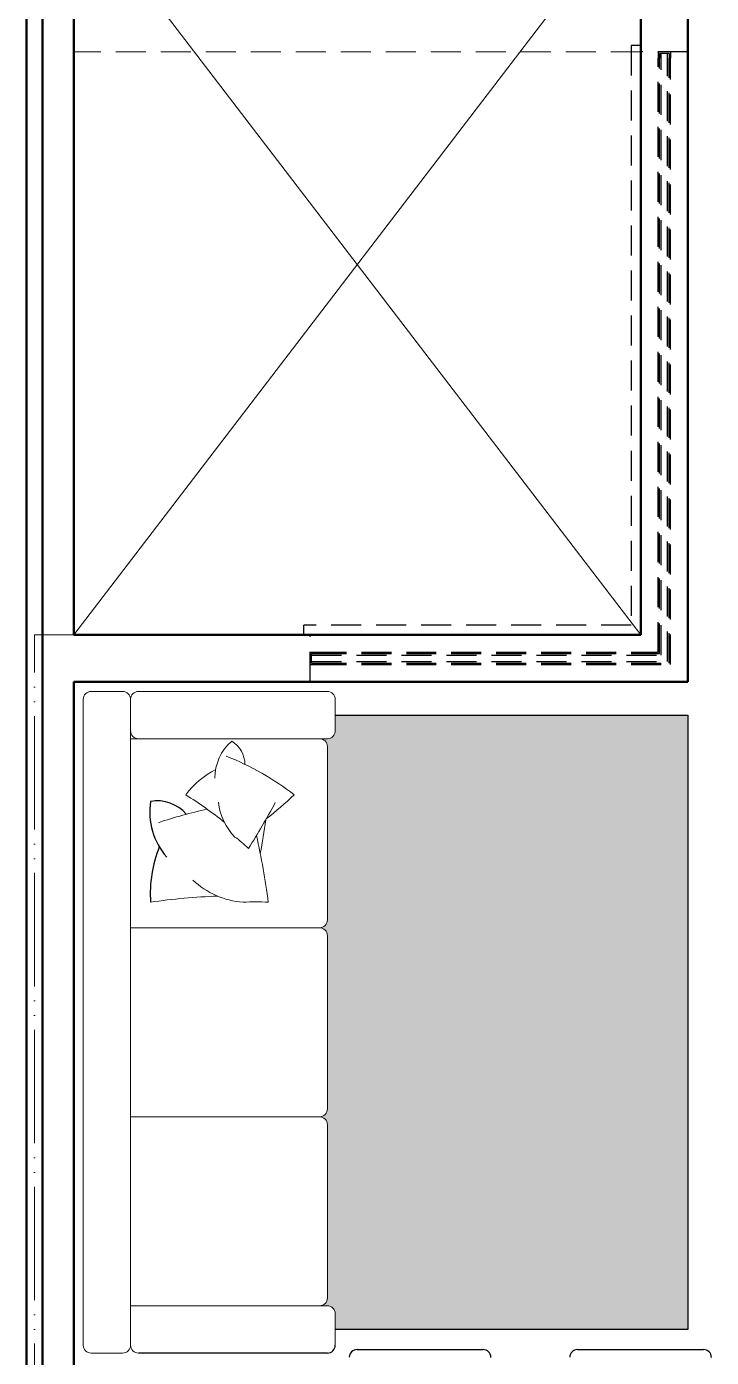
# Model space of a CAD drawing. Header units: millimetres. Extents: x 81693 to 98868, y 6565 to 11437.
# Drawn here: x 95142.7 to 95287.7, y 10148.5 to 10430.1 of the extents above; entities that cross this region are included whole.
import ezdxf

# ---------------------------------------------------------------- set-up
doc = ezdxf.new("R2010")
doc.units = ezdxf.units.MM
doc.linetypes.add('ACAD_ISO05W100', pattern=[33, 24, -3, 0, -3, 0, -3])
doc.linetypes.add('HIDDEN', pattern=[9.524999999999995, 6.349999999999998, -3.174999999999998])
for name, color, linetype in [('01', 1, 'Continuous'), ('Piso', 55, 'Continuous'), ('PN010', 1, 'Continuous'), ('Projeção Janela - Viga', 1, 'HIDDEN')]:
    doc.layers.add(name, color=color, linetype=linetype)
for name, color, linetype, lineweight in [('Hachura', 1, 'Continuous', 9), ('Nível Fachada', 7, 'Continuous', 70), ('Parede Baixa', 5, 'Continuous', 50), ('Pisos', 55, 'Continuous', 5), ('Projeção Balanço', 2, 'ACAD_ISO05W100', 20), ('Projeção Cobertura', 2, 'HIDDEN', 20)]:
    doc.layers.add(name, color=color, linetype=linetype, lineweight=lineweight)

msp = doc.modelspace()

# ---------------------------------------------------------------- hatches: boundary and pattern name
at = {"layer": 'Nível Fachada', "transparency": 33554687}
h = msp.add_hatch(dxfattribs=at)
h.set_pattern_fill('DSTAR', color=55, scale=6.666666666666666, angle=180, pattern_type=2)
h.set_pattern_definition([(180, (112222.4470960653, 7362.712289184863), (-6.666666666666669, -6.666666666666664), [1.266666666666667, -5.4]), (36.25379999999999, (112219.9137627319, 7362.712289184863), (-73.33336573165035, -53.33328578482308), [1.240073333333333, -122.7670933333333]), (251.5650999999999, (112221.9804293986, 7364.178955851523), (6.666656021484724, 13.33333623061974), [1.264913333333331, -19.81693999999996]), (108.4348999999999, (112221.1804293986, 7361.778955851529), (-6.666656021484714, 13.33333623061974), [1.264913333333331, -19.81693999999997]), (325.4915, (112220.3804293986, 7364.178955851523), (-86.66668699459665, 59.99996572609719), [1.294433333333333, -128.14882]), (109.6537999999999, (112220.7137627319, 7363.245622518189), (-26.66663498247827, 73.33334757070816), [0.9910733333333327, -98.11605333333327]), (180, (112220.9137627319, 7362.712289184863), (-6.666666666666669, -6.666666666666664), [1, -5.666666666666666]), (254.0546, (112221.4470960653, 7362.712289184863), (-6.666665928642546, -26.66666751101434), [0.97068, -47.56338666666666]), (33.69009999999997, (112221.1804293986, 7363.645622518197), (-13.33333038514107, -6.666675563381273), [0.9614799999999988, -23.07552666666663]), (326.3098999999999, (112221.6470960653, 7363.245622518189), (13.33333038514106, -6.666675563381284), [0.9614799999999978, -23.0755266666666]), (213.6900999999999, (112217.3804293986, 7359.91228918486), (13.33333038514107, 6.666675563381274), [0.9614799999999999, -23.07552666666666]), (146.3099, (112217.8470960653, 7360.312289184854), (-13.33333038514107, 6.666675563381283), [0.9614799999999996, -23.07552666666666]), (285.9453999999999, (112217.5804293986, 7359.37895585152), (-6.666665928642521, 26.66666751101434), [0.9706799999999998, -47.56338666666664]), (360, (112218.1137627319, 7359.37895585152), (6.66666666666667, 6.666666666666663), [1, -5.666666666666666]), (70.34619999999997, (112218.313762732, 7359.91228918486), (-26.66663498247828, -73.33334757070816), [0.991073333333333, -98.11605333333331]), (214.5085, (112218.6470960653, 7360.845622518194), (-86.66668699459667, -59.99996572609714), [1.294433333333331, -128.1488199999997]), (71.56509999999993, (112217.8470960653, 7358.445622518186), (-6.666656021484728, -13.33333623061974), [1.264913333333332, -19.81693999999998]), (288.4348999999999, (112217.0470960653, 7360.845622518194), (6.666656021484713, -13.33333623061975), [1.264913333333332, -19.81693999999998]), (143.7461999999999, (112219.1137627319, 7359.37895585152), (-73.3333657316503, 53.33328578482315), [1.240073333333332, -122.7670933333333]), (360, (112216.5804293986, 7359.37895585152), (6.66666666666667, 6.666666666666663), [1.266666666666667, -5.4])])
edge = h.paths.add_edge_path()
edge.add_arc((95204.74580385016, 10201.0542480173), 1.666666666666667, -89.99924286485941, 6.252776074688882e-11, ccw=False)
edge.add_line((95204.74582587434, 10199.38758135077), (95204.74580385018, 10199.38758135061))
edge.add_arc((95204.74580385016, 10197.72091468395), 1.666666666666667, 0, 90, ccw=False)
edge.add_line((95206.41247051685, 10197.72091468395), (95206.41247051685, 10161.05424801746))
edge.add_arc((95204.74580385016, 10161.05424801747), 1.666666666666667, -90, 0, ccw=False)
edge.add_line((95204.74580385016, 10159.3875813508), (95206.41247051688, 10159.38758135076))
edge.add_arc((95206.41247051685, 10157.7209146841), 1.666666666666667, 0, 89.999999998666, ccw=False)
edge.add_line((95208.07913718354, 10157.7209146841), (95208.07913718354, 10154.38758135077))
edge.add_line((95208.07913718354, 10154.38758135075), (95282.74580385021, 10154.38758135075))
edge.add_line((95282.7458038502, 10154.38758135075), (95282.7458038502, 10284.38758135079))
edge.add_line((95282.7458038502, 10284.3875813508), (95208.07913718351, 10284.3875813508))
edge.add_line((95208.07913718351, 10284.3875813508), (95208.07913718351, 10281.05424801747))
edge.add_arc((95206.41247051685, 10281.05424801746), 1.666666666666667, -90, 0, ccw=False)
edge.add_line((95206.41247051685, 10279.3875813508), (95204.74580385018, 10279.3875813508))
edge.add_arc((95204.74580385016, 10277.72091468413), 1.66666666666606, -2.091837814077735e-11, 90, ccw=False)
edge.add_line((95206.41247051685, 10277.72091468413), (95206.41247051685, 10241.05424801738))
edge.add_arc((95204.74580385016, 10241.05424801738), 1.666666666666667, -89.99924286485941, 6.252776074688882e-11, ccw=False)
edge.add_line((95204.74582587434, 10239.38758135086), (95204.74580385018, 10239.3875813507))
edge.add_arc((95204.74580385016, 10237.72091468404), 1.666666666666667, 0, 90, ccw=False)
edge.add_line((95206.41247051685, 10237.72091468404), (95206.41247051685, 10201.0542480173))

# ---------------------------------------------------------------- linework, layer by layer
at = {"layer": '01', "color": 1}
for centre, radius, start, end in [((95183.216196292, 10263.8657440516), 14.40669975249193, 171.031241848477, 221.4131259510342), ((95170.40862341925, 10258.15211151615), 8.085775072621406, 40.55199162643247, 100.1360427178058), ((95195.84147011426, 10246.53715520087), 26.91336058649836, 158.2852585810679, 183.7469732983913)]:
    msp.add_arc(centre, radius, start, end, dxfattribs=at)
at = {"layer": 'Hachura'}
for p, q in [((95156.41247051685, 10289.3875813508), (95163.07913718351, 10289.3875813508)), ((95166.41247051685, 10289.3875813508), (95206.41247051685, 10289.3875813508)), ((95154.7458038502, 10151.05424801743), (95154.74580385016, 10287.72091468413)), ((95164.7458038502, 10151.05424801743), (95164.74580385016, 10287.72091468413)), ((95208.07913718351, 10287.72091468413), (95208.07913718351, 10281.05424801746)), ((95164.74580385016, 10279.38758135077), (95206.41247051685, 10279.38758135077)), ((95206.41247051685, 10241.05424801751), (95206.41247051685, 10277.72091468413)), ((95164.74580385016, 10239.38758135086), (95204.74580385016, 10239.38758135086)), ((95164.74580385016, 10239.38758135074), (95204.74580385016, 10239.38758135074)), ((95164.74580385016, 10239.38758135086), (95204.74580385016, 10239.38758135086)), ((95206.41247051685, 10201.05424801743), (95206.41247051685, 10237.72091468404)), ((95164.74580385016, 10199.38758135077), (95204.74580385016, 10199.38758135077)), ((95164.74580385016, 10199.38758135065), (95204.74580385016, 10199.38758135065)), ((95206.41247051685, 10161.05424801747), (95206.41247051685, 10197.72091468408)), ((95164.74580385016, 10159.38758135075), (95206.41247051685, 10159.38758135075)), ((95208.07913718354, 10157.7209146841), (95208.07913718354, 10151.05424801743)), ((95163.07913718354, 10149.38758135075), (95156.41247051685, 10149.38758135075))]:
    msp.add_line(p, q, dxfattribs=at)
for centre, radius, start, end in [((95156.41247051685, 10287.72091468413), 1.666666666666667, 90, 180), ((95163.07913718351, 10287.72091468413), 1.666666666666667, 0, 90), ((95166.41247051685, 10287.72091468413), 1.666666666666704, 90, 180), ((95206.41247051685, 10287.72091468413), 1.666666666666667, 0, 90), ((95166.41247051682, 10281.05424801747), 1.666666666666667, 180, 270), ((95206.41247051685, 10281.05424801746), 1.666666666666667, 270, 0), ((95192.70567328266, 10271.16997211242), 10.08468982674435, 130.4406460260521, 180.8225301292751), ((95183.29531908261, 10273.96607626887), 5.660042550834982, 359.9613958045758, 59.54544689586679), ((95204.74580385016, 10277.72091468413), 1.666666666666667, 0, 90), ((95163.73330835834, 10221.49974436033), 58.21054661480725, 52.20029431920885, 68.5497344361226), ((95191.52443547697, 10256.20846592949), 18.83935241054886, 117.6946627588632, 143.1563774766713), ((95133.18692583959, 10198.09481931745), 81.78812134857466, 51.05171290964211, 58.06627196269374), ((95098.64640198617, 10378.72016762455), 150.0813917106993, 309.1915897120123, 312.1750439322082), ((95197.95467256127, 10183.05239978435), 83.15792373543894, 101.7734126561826, 109.140330258885), ((95195.52239332061, 10267.23722312164), 12.24422096182498, 186.1611865339471, 224.9664138760776), ((95081.84506139679, 10325.88155823744), 128.4259750816927, 327.1166758851332, 332.135837189187), ((94981.21042200485, 10293.11094171411), 214.4019881581418, 349.7821855353304, 351.7119503470965), ((95174.69788070298, 10241.52165890246), 20.95318512002973, 44.29829094292869, 54.5205174126178), ((95012.09734923275, 10220.17341500063), 183.4656786881325, 7.707271707575003, 12.18934391046664), ((95189.92733492963, 10262.21753580469), 17.49174423117854, 226.7517823557709, 265.5570096991568), ((95186.57203047148, 10129.2692870379), 116.8401733551066, 91.64230873175961, 98.65686778529577), ((95191.2389665928, 10214.96425422467), 29.93312160004247, 84.88888676516919, 95.1111132348308), ((95204.74580385016, 10241.05424801751), 1.666666666666667, 270, 0), ((95204.74580385016, 10241.05424801738), 1.666666666666667, 270, 0), ((95204.74580385016, 10237.72091468417), 1.666666666666667, 0, 90), ((95204.74580385016, 10237.72091468404), 1.666666666666667, 0, 90), ((95204.74580385016, 10237.72091468417), 1.666666666666667, 0, 90), ((95204.74580385016, 10237.72091468404), 1.666666666666667, 0, 90), ((95204.74580385016, 10201.05424801743), 1.666666666666667, 270, 0), ((95204.74580385016, 10201.0542480173), 1.666666666666667, 270, 0), ((95204.74580385016, 10197.72091468408), 1.666666666666667, 0, 90), ((95204.74580385016, 10197.72091468395), 1.666666666666667, 0, 90), ((95204.74580385016, 10161.05424801747), 1.666666666666667, 270, 0), ((95206.41247051685, 10157.7209146841), 1.666666666666667, 0, 90), ((95156.41247051685, 10151.05424801743), 1.666666666666667, 180, 270), ((95163.07913718354, 10151.05424801743), 1.666666666666667, 270, 0), ((95166.41247051685, 10151.05424801743), 1.666666666666667, 180, 270)]:
    msp.add_arc(centre, radius, start, end, dxfattribs=at)
at = {"layer": 'Parede Baixa'}
for p, q in [((95142.7458038502, 9438.054248017455), (95142.7458038502, 10841.3875813508)), ((95146.07913718351, 9438.054248017455), (95146.07913718354, 10841.3875813508)), ((95152.7458038502, 10301.3875813508), (95152.7458038502, 10458.05424801746)), ((95272.7458038502, 10301.3875813508), (95272.7458038502, 10458.05424801746)), ((95282.7458038502, 10291.3875813508), (95282.7458038502, 10458.05424801746)), ((95272.7458038502, 10301.3875813508), (95152.7458038502, 10301.3875813508)), ((95152.7458038502, 9861.387581350798), (95152.7458038502, 10291.3875813508)), ((95282.7458038502, 10291.3875813508), (95152.7458038502, 10291.3875813508))]:
    msp.add_line(p, q, dxfattribs=at)
at = {"layer": 'Piso'}
msp.add_lwpolyline([(95208.07913718351, 10284.3875813508), (95282.7458038502, 10284.3875813508), (95282.7458038502, 10154.38758135075), (95208.07913718354, 10154.38758135075)], dxfattribs=at)
at = {"layer": 'Pisos'}
for p, q in [((95152.7458038502, 10458.05424801746), (95272.7458038502, 10301.3875813508)), ((95152.7458038502, 10301.3875813508), (95272.7458038502, 10458.05424801746))]:
    msp.add_line(p, q, dxfattribs=at)
at = {"layer": 'PN010'}
for p, q in [((95206.41247051685, 10149.38758135075), (95166.41247051685, 10149.38758135075)), ((95212.70379275036, 10150.13006782508), (95239.37301682141, 10150.13006782508)), ((95259.37045941704, 10150.13006782508), (95286.0396834881, 10150.13006782508))]:
    msp.add_line(p, q, dxfattribs=at)
for centre, start, end in [((95206.41247051685, 10151.05424801743), 270, 0), ((95212.70634902005, 10148.46340115841), 90.34725032562353, 176.8858961751075), ((95239.37301568671, 10148.46340115841), 0.8138537379453602, 90.000039008451), ((95259.37301568671, 10148.46340115841), 90.34725032562353, 176.8858961751075), ((95286.03968235337, 10148.46340115841), 0.8138537379453602, 90.000039008451)]:
    msp.add_arc(centre, 1.666666666666667, start, end, dxfattribs=at)
at = {"layer": 'Projeção Balanço', "color": 1}
for p, q in [((95144.41247051688, 9961.387581350798), (95144.41247051685, 10301.3875813508)), ((95152.7458038502, 10301.3875813508), (95144.41247051688, 10301.3875813508))]:
    msp.add_line(p, q, dxfattribs=at)
at = {"layer": 'Projeção Cobertura'}
msp.add_line((95272.7458038502, 10424.72091468413), (95152.7458038502, 10424.72091468413), dxfattribs=at)
at = {"layer": 'Projeção Janela - Viga'}
for p, q in [((95272.7458038502, 10426.05424801746), (95270.7458038502, 10426.05424801746)), ((95270.7458038502, 10426.05424801746), (95270.74580385016, 10303.38758135081)), ((95282.7458038502, 10424.72091468413), (95272.7458038502, 10424.72091468413)), ((95276.41247051685, 10424.72091468413), (95276.41247051685, 10423.3875813508)), ((95278.7458038502, 10424.3875813508), (95276.7458038502, 10424.3875813508)), ((95276.7458038502, 10424.3875813508), (95276.7458038502, 10423.3875813508)), ((95277.07913718351, 10297.05424801747), (95277.07913718354, 10424.3875813508)), ((95278.41247051685, 10295.72091468414), (95278.41247051685, 10424.3875813508)), ((95278.7458038502, 10424.3875813508), (95278.7458038502, 10423.3875813508)), ((95279.07913718354, 10424.72091468413), (95279.07913718354, 10423.3875813508)), ((95276.7458038502, 10423.3875813508), (95276.41247051685, 10423.3875813508)), ((95276.41247051685, 10297.72091468414), (95276.41247051685, 10423.3875813508)), ((95276.74580385016, 10297.38758135081), (95276.7458038502, 10423.3875813508)), ((95278.7458038502, 10423.3875813508), (95279.07913718354, 10423.3875813508)), ((95278.74580385016, 10295.38758135081), (95278.7458038502, 10423.3875813508)), ((95279.07913718351, 10295.05424801747), (95279.07913718354, 10423.3875813508)), ((95270.74580385016, 10303.38758135081), (95201.41247051685, 10303.3875813508)), ((95201.41247051685, 10301.3875813508), (95201.41247051685, 10303.3875813508)), ((95202.7458038502, 10291.3875813508), (95202.7458038502, 10301.3875813508)), ((95202.7458038502, 10297.72091468413), (95204.07913718354, 10297.72091468413)), ((95203.07913718354, 10295.3875813508), (95203.07913718354, 10297.3875813508)), ((95203.07913718354, 10297.3875813508), (95204.07913718354, 10297.3875813508)), ((95204.07913718354, 10297.3875813508), (95204.07913718354, 10297.72091468413)), ((95204.07913718354, 10297.72091468413), (95276.41247051685, 10297.72091468414)), ((95204.07913718354, 10297.3875813508), (95276.74580385016, 10297.38758135081)), ((95202.7458038502, 10295.05424801746), (95204.07913718354, 10295.05424801746)), ((95203.07913718354, 10297.05424801746), (95277.07913718351, 10297.05424801747)), ((95203.07913718354, 10295.72091468413), (95278.41247051685, 10295.72091468414)), ((95203.07913718354, 10295.3875813508), (95204.07913718354, 10295.3875813508)), ((95204.07913718354, 10295.3875813508), (95204.07913718354, 10295.05424801746)), ((95204.07913718354, 10295.3875813508), (95278.74580385016, 10295.38758135081)), ((95204.07913718354, 10295.05424801746), (95279.07913718351, 10295.05424801747))]:
    msp.add_line(p, q, dxfattribs=at)

doc.saveas('drawing.dxf')
